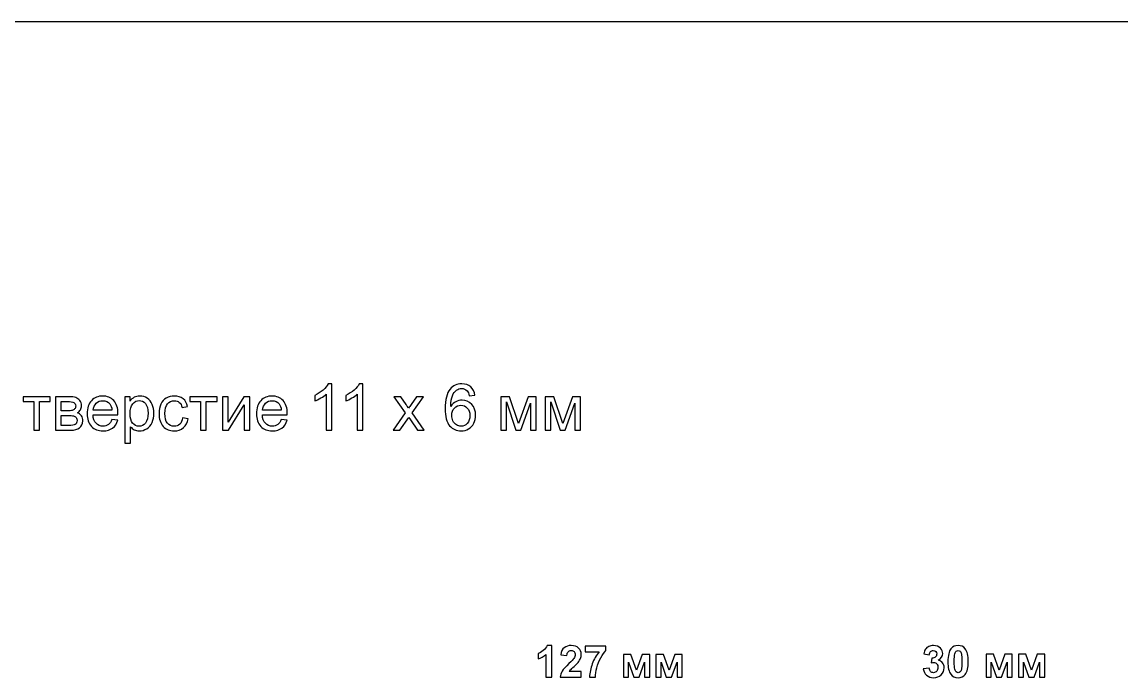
# Model space of a CAD drawing. Header units: centimetres. Extents: x -84 to 84, y -59 to 59.
# Drawn here: x -60.94 to -37.98, y 45.75 to 59.45 of the extents above; entities that cross this region are included whole.
import ezdxf

# ---------------------------------------------------------------- set-up
doc = ezdxf.new("R2010")
doc.units = ezdxf.units.CM
doc.header["$MEASUREMENT"] = 0
doc.layers.add('layer 1', color=7, linetype='Continuous')

msp = doc.modelspace()

# ---------------------------------------------------------------- linework, layer by layer
at = {"layer": 'layer 1', "color": 250}
msp.add_lwpolyline([(-84.1, -59.44999), (84.1, -59.44999), (84.1, 59.44999), (-84.1, 59.44999), (-84.1, -59.44999)], close=True, dxfattribs=at)
for points, knots in [([(-54.46978, 50.92413), (-54.46978, 50.92413), (-54.58821, 50.92413), (-54.58821, 50.92413), (-54.58821, 50.92413), (-54.58821, 50.92413), (-54.58821, 51.67822), (-54.58821, 51.67822), (-54.58821, 51.67822), (-54.61669, 51.65086), (-54.65415, 51.62372), (-54.70035, 51.59658), (-54.70035, 51.59658), (-54.74656, 51.56944), (-54.78828, 51.54903), (-54.82506, 51.53557), (-54.82506, 51.53557), (-54.82506, 51.53557), (-54.82506, 51.64996), (-54.82506, 51.64996), (-54.82506, 51.64996), (-54.7589, 51.68091), (-54.70103, 51.71859), (-54.65146, 51.76301), (-54.65146, 51.76301), (-54.60189, 51.80719), (-54.56667, 51.85003), (-54.54604, 51.89175), (-54.54604, 51.89175), (-54.54604, 51.89175), (-54.46978, 51.89175), (-54.46978, 51.89175), (-54.46978, 51.89175), (-54.46978, 51.89175), (-54.46978, 50.92413), (-54.46978, 50.92413)], [0, 0, 0, 0, 0.1, 0.1, 0.1, 0.1, 0.2, 0.2, 0.2, 0.2, 0.3, 0.3, 0.3, 0.3, 0.4, 0.4, 0.4, 0.4, 0.5, 0.5, 0.5, 0.5, 0.6, 0.6, 0.6, 0.6, 0.7, 0.7, 0.7, 0.7, 0.8, 0.8, 0.8, 0.8, 1, 1, 1, 1]), ([(-53.82111, 50.92413), (-53.82111, 50.92413), (-53.93954, 50.92413), (-53.93954, 50.92413), (-53.93954, 50.92413), (-53.93954, 50.92413), (-53.93954, 51.67822), (-53.93954, 51.67822), (-53.93954, 51.67822), (-53.96802, 51.65086), (-54.00548, 51.62372), (-54.05168, 51.59658), (-54.05168, 51.59658), (-54.09789, 51.56944), (-54.13961, 51.54903), (-54.17639, 51.53557), (-54.17639, 51.53557), (-54.17639, 51.53557), (-54.17639, 51.64996), (-54.17639, 51.64996), (-54.17639, 51.64996), (-54.11023, 51.68091), (-54.05236, 51.71859), (-54.00279, 51.76301), (-54.00279, 51.76301), (-53.95322, 51.80719), (-53.918, 51.85003), (-53.89737, 51.89175), (-53.89737, 51.89175), (-53.89737, 51.89175), (-53.82111, 51.89175), (-53.82111, 51.89175), (-53.82111, 51.89175), (-53.82111, 51.89175), (-53.82111, 50.92413), (-53.82111, 50.92413)], [0, 0, 0, 0, 0.1, 0.1, 0.1, 0.1, 0.2, 0.2, 0.2, 0.2, 0.3, 0.3, 0.3, 0.3, 0.4, 0.4, 0.4, 0.4, 0.5, 0.5, 0.5, 0.5, 0.6, 0.6, 0.6, 0.6, 0.7, 0.7, 0.7, 0.7, 0.8, 0.8, 0.8, 0.8, 1, 1, 1, 1]), ([(-51.48099, 51.6522), (-51.48099, 51.6522), (-51.59807, 51.64278), (-51.59807, 51.64278), (-51.59807, 51.64278), (-51.60862, 51.68921), (-51.62364, 51.72308), (-51.64316, 51.74416), (-51.64316, 51.74416), (-51.67523, 51.77803), (-51.71493, 51.79486), (-51.76204, 51.79486), (-51.76204, 51.79486), (-51.79994, 51.79486), (-51.83359, 51.78431), (-51.86252, 51.76323), (-51.86252, 51.76323), (-51.89976, 51.73609), (-51.92891, 51.69661), (-51.95067, 51.64458), (-51.95067, 51.64458), (-51.9722, 51.59231), (-51.98342, 51.51807), (-51.98432, 51.42185), (-51.98432, 51.42185), (-51.95583, 51.46514), (-51.92084, 51.49744), (-51.87957, 51.5183), (-51.87957, 51.5183), (-51.8383, 51.53938), (-51.79523, 51.54992), (-51.74992, 51.54992), (-51.74992, 51.54992), (-51.67097, 51.54992), (-51.60368, 51.52076), (-51.54806, 51.46267), (-51.54806, 51.46267), (-51.49265, 51.40458), (-51.46484, 51.32966), (-51.46484, 51.23747), (-51.46484, 51.23747), (-51.46484, 51.17691), (-51.47785, 51.12084), (-51.50387, 51.0688), (-51.50387, 51.0688), (-51.53011, 51.01677), (-51.56578, 50.97706), (-51.61153, 50.94948), (-51.61153, 50.94948), (-51.65706, 50.92189), (-51.70888, 50.90798), (-51.76675, 50.90798), (-51.76675, 50.90798), (-51.86521, 50.90798), (-51.94574, 50.94432), (-52.00809, 51.01677), (-52.00809, 51.01677), (-52.07022, 51.08921), (-52.1014, 51.20876), (-52.1014, 51.37519), (-52.1014, 51.37519), (-52.1014, 51.56136), (-52.06686, 51.69684), (-51.998, 51.7814), (-51.998, 51.7814), (-51.93789, 51.85497), (-51.85691, 51.89175), (-51.75486, 51.89175), (-51.75486, 51.89175), (-51.67905, 51.89175), (-51.61669, 51.87044), (-51.56824, 51.82805), (-51.56824, 51.82805), (-51.51979, 51.78566), (-51.49064, 51.72712), (-51.48099, 51.6522)], [0, 0, 0, 0, 0.05, 0.05, 0.05, 0.05, 0.1, 0.1, 0.1, 0.1, 0.15, 0.15, 0.15, 0.15, 0.2, 0.2, 0.2, 0.2, 0.25, 0.25, 0.25, 0.25, 0.3, 0.3, 0.3, 0.3, 0.35, 0.35, 0.35, 0.35, 0.4, 0.4, 0.4, 0.4, 0.45, 0.45, 0.45, 0.45, 0.5, 0.5, 0.5, 0.5, 0.55, 0.55, 0.55, 0.55, 0.6, 0.6, 0.6, 0.6, 0.65, 0.65, 0.65, 0.65, 0.7, 0.7, 0.7, 0.7, 0.75, 0.75, 0.75, 0.75, 0.8, 0.8, 0.8, 0.8, 0.85, 0.85, 0.85, 0.85, 0.9, 0.9, 0.9, 0.9, 1, 1, 1, 1]), ([(-60.92036, 51.6226), (-60.92036, 51.6226), (-60.35513, 51.6226), (-60.35513, 51.6226), (-60.35513, 51.6226), (-60.35513, 51.6226), (-60.35513, 51.52435), (-60.35513, 51.52435), (-60.35513, 51.52435), (-60.35513, 51.52435), (-60.57853, 51.52435), (-60.57853, 51.52435), (-60.57853, 51.52435), (-60.57853, 51.52435), (-60.57853, 50.92413), (-60.57853, 50.92413), (-60.57853, 50.92413), (-60.57853, 50.92413), (-60.69696, 50.92413), (-60.69696, 50.92413), (-60.69696, 50.92413), (-60.69696, 50.92413), (-60.69696, 51.52435), (-60.69696, 51.52435), (-60.69696, 51.52435), (-60.69696, 51.52435), (-60.92036, 51.52435), (-60.92036, 51.52435), (-60.92036, 51.52435), (-60.92036, 51.52435), (-60.92036, 51.6226), (-60.92036, 51.6226)], [0, 0, 0, 0, 0.11111111, 0.11111111, 0.11111111, 0.11111111, 0.22222222, 0.22222222, 0.22222222, 0.22222222, 0.33333333, 0.33333333, 0.33333333, 0.33333333, 0.44444444, 0.44444444, 0.44444444, 0.44444444, 0.55555556, 0.55555556, 0.55555556, 0.55555556, 0.66666667, 0.66666667, 0.66666667, 0.66666667, 0.77777778, 0.77777778, 0.77777778, 0.77777778, 1, 1, 1, 1]), ([(-60.24209, 51.6226), (-60.24209, 51.6226), (-59.96957, 51.6226), (-59.96957, 51.6226), (-59.96957, 51.6226), (-59.90272, 51.6226), (-59.85293, 51.61699), (-59.82018, 51.60577), (-59.82018, 51.60577), (-59.78766, 51.59456), (-59.75962, 51.57415), (-59.7363, 51.54431), (-59.7363, 51.54431), (-59.71274, 51.51426), (-59.70108, 51.4786), (-59.70108, 51.43688), (-59.70108, 51.43688), (-59.70108, 51.40346), (-59.70803, 51.3743), (-59.72172, 51.34962), (-59.72172, 51.34962), (-59.73562, 51.32473), (-59.75626, 51.30387), (-59.78407, 51.28727), (-59.78407, 51.28727), (-59.75132, 51.27628), (-59.72418, 51.25587), (-59.70243, 51.22581), (-59.70243, 51.22581), (-59.68089, 51.19598), (-59.67013, 51.16032), (-59.67013, 51.11927), (-59.67013, 51.11927), (-59.67439, 51.0531), (-59.69816, 51.00398), (-59.74101, 50.97213), (-59.74101, 50.97213), (-59.78385, 50.94006), (-59.8462, 50.92413), (-59.92785, 50.92413), (-59.92785, 50.92413), (-59.92785, 50.92413), (-60.24209, 50.92413), (-60.24209, 50.92413), (-60.24209, 50.92413), (-60.24209, 50.92413), (-60.24209, 51.6226), (-60.24209, 51.6226)], [0, 0, 0, 0, 0.07692308, 0.07692308, 0.07692308, 0.07692308, 0.15384615, 0.15384615, 0.15384615, 0.15384615, 0.23076923, 0.23076923, 0.23076923, 0.23076923, 0.30769231, 0.30769231, 0.30769231, 0.30769231, 0.38461538, 0.38461538, 0.38461538, 0.38461538, 0.46153846, 0.46153846, 0.46153846, 0.46153846, 0.53846154, 0.53846154, 0.53846154, 0.53846154, 0.61538462, 0.61538462, 0.61538462, 0.61538462, 0.69230769, 0.69230769, 0.69230769, 0.69230769, 0.76923077, 0.76923077, 0.76923077, 0.76923077, 0.84615385, 0.84615385, 0.84615385, 0.84615385, 1, 1, 1, 1]), ([(-60.12366, 51.32787), (-60.12366, 51.32787), (-59.99805, 51.32787), (-59.99805, 51.32787), (-59.99805, 51.32787), (-59.94803, 51.32787), (-59.91349, 51.33056), (-59.89487, 51.33572), (-59.89487, 51.33572), (-59.87603, 51.3411), (-59.85921, 51.35164), (-59.84441, 51.36779), (-59.84441, 51.36779), (-59.8296, 51.38372), (-59.8222, 51.40301), (-59.8222, 51.42544), (-59.8222, 51.42544), (-59.8222, 51.46245), (-59.83521, 51.48802), (-59.861, 51.5026), (-59.861, 51.5026), (-59.88702, 51.51717), (-59.93143, 51.52435), (-59.99424, 51.52435), (-59.99424, 51.52435), (-59.99424, 51.52435), (-60.12366, 51.52435), (-60.12366, 51.52435), (-60.12366, 51.52435), (-60.12366, 51.52435), (-60.12366, 51.32787), (-60.12366, 51.32787)], [0, 0, 0, 0, 0.11111111, 0.11111111, 0.11111111, 0.11111111, 0.22222222, 0.22222222, 0.22222222, 0.22222222, 0.33333333, 0.33333333, 0.33333333, 0.33333333, 0.44444444, 0.44444444, 0.44444444, 0.44444444, 0.55555556, 0.55555556, 0.55555556, 0.55555556, 0.66666667, 0.66666667, 0.66666667, 0.66666667, 0.77777778, 0.77777778, 0.77777778, 0.77777778, 1, 1, 1, 1]), ([(-59.06565, 51.15022), (-59.06565, 51.15022), (-58.94318, 51.13407), (-58.94318, 51.13407), (-58.94318, 51.13407), (-58.96225, 51.06297), (-58.99791, 51.00757), (-59.04995, 50.96832), (-59.04995, 50.96832), (-59.10198, 50.92906), (-59.16838, 50.90933), (-59.24935, 50.90933), (-59.24935, 50.90933), (-59.35118, 50.90933), (-59.43193, 50.94073), (-59.49159, 51.00353), (-59.49159, 51.00353), (-59.55125, 51.06611), (-59.58109, 51.15426), (-59.58109, 51.26753), (-59.58109, 51.26753), (-59.58109, 51.38461), (-59.55103, 51.47568), (-59.49069, 51.54028), (-59.49069, 51.54028), (-59.43036, 51.6051), (-59.35208, 51.6374), (-59.25585, 51.6374), (-59.25585, 51.6374), (-59.16277, 51.6374), (-59.08673, 51.60577), (-59.02774, 51.5423), (-59.02774, 51.5423), (-58.96875, 51.47882), (-58.93914, 51.38955), (-58.93914, 51.27448), (-58.93914, 51.27448), (-58.93914, 51.26753), (-58.93937, 51.25699), (-58.93982, 51.24308), (-58.93982, 51.24308), (-58.93982, 51.24308), (-59.45996, 51.24308), (-59.45996, 51.24308), (-59.45996, 51.24308), (-59.45548, 51.1666), (-59.43395, 51.10783), (-59.39492, 51.06723), (-59.39492, 51.06723), (-59.35611, 51.02663), (-59.30744, 51.00622), (-59.24935, 51.00622), (-59.24935, 51.00622), (-59.20606, 51.00622), (-59.16905, 51.01766), (-59.13855, 51.04054), (-59.13855, 51.04054), (-59.10782, 51.06342), (-59.08359, 51.09998), (-59.06565, 51.15022)], [0, 0, 0, 0, 0.0625, 0.0625, 0.0625, 0.0625, 0.125, 0.125, 0.125, 0.125, 0.1875, 0.1875, 0.1875, 0.1875, 0.25, 0.25, 0.25, 0.25, 0.3125, 0.3125, 0.3125, 0.3125, 0.375, 0.375, 0.375, 0.375, 0.4375, 0.4375, 0.4375, 0.4375, 0.5, 0.5, 0.5, 0.5, 0.5625, 0.5625, 0.5625, 0.5625, 0.625, 0.625, 0.625, 0.625, 0.6875, 0.6875, 0.6875, 0.6875, 0.75, 0.75, 0.75, 0.75, 0.8125, 0.8125, 0.8125, 0.8125, 0.875, 0.875, 0.875, 0.875, 1, 1, 1, 1]), ([(-59.45324, 51.33998), (-59.45324, 51.33998), (-59.0643, 51.33998), (-59.0643, 51.33998), (-59.0643, 51.33998), (-59.06946, 51.39875), (-59.08449, 51.44271), (-59.10894, 51.47209), (-59.10894, 51.47209), (-59.1464, 51.51762), (-59.19529, 51.5405), (-59.25518, 51.5405), (-59.25518, 51.5405), (-59.30946, 51.5405), (-59.35499, 51.52233), (-59.392, 51.486), (-59.392, 51.486), (-59.42879, 51.44966), (-59.4492, 51.40099), (-59.45324, 51.33998)], [0, 0, 0, 0, 0.16666667, 0.16666667, 0.16666667, 0.16666667, 0.33333333, 0.33333333, 0.33333333, 0.33333333, 0.5, 0.5, 0.5, 0.5, 0.66666667, 0.66666667, 0.66666667, 0.66666667, 1, 1, 1, 1]), ([(-58.79358, 50.65632), (-58.79358, 50.65632), (-58.79358, 51.6226), (-58.79358, 51.6226), (-58.79358, 51.6226), (-58.79358, 51.6226), (-58.68591, 51.6226), (-58.68591, 51.6226), (-58.68591, 51.6226), (-58.68591, 51.6226), (-58.68591, 51.53086), (-58.68591, 51.53086), (-58.68591, 51.53086), (-58.66057, 51.5663), (-58.63186, 51.59299), (-58.59978, 51.61071), (-58.59978, 51.61071), (-58.56793, 51.62843), (-58.52913, 51.6374), (-58.4836, 51.6374), (-58.4836, 51.6374), (-58.42393, 51.6374), (-58.37145, 51.62215), (-58.32592, 51.59142), (-58.32592, 51.59142), (-58.28038, 51.56091), (-58.24607, 51.51762), (-58.22274, 51.462), (-58.22274, 51.462), (-58.19964, 51.40615), (-58.18797, 51.34514), (-58.18797, 51.27852), (-58.18797, 51.27852), (-58.18797, 51.20742), (-58.20076, 51.14327), (-58.22633, 51.08607), (-58.22633, 51.08607), (-58.2519, 51.0291), (-58.28913, 50.98536), (-58.33803, 50.95486), (-58.33803, 50.95486), (-58.3867, 50.92458), (-58.43806, 50.90933), (-58.4919, 50.90933), (-58.4919, 50.90933), (-58.53137, 50.90933), (-58.56681, 50.91763), (-58.59799, 50.93422), (-58.59799, 50.93422), (-58.62939, 50.95082), (-58.65496, 50.97168), (-58.67515, 50.99703), (-58.67515, 50.99703), (-58.67515, 50.99703), (-58.67515, 50.65632), (-58.67515, 50.65632), (-58.67515, 50.65632), (-58.67515, 50.65632), (-58.79358, 50.65632), (-58.79358, 50.65632)], [0, 0, 0, 0, 0.0625, 0.0625, 0.0625, 0.0625, 0.125, 0.125, 0.125, 0.125, 0.1875, 0.1875, 0.1875, 0.1875, 0.25, 0.25, 0.25, 0.25, 0.3125, 0.3125, 0.3125, 0.3125, 0.375, 0.375, 0.375, 0.375, 0.4375, 0.4375, 0.4375, 0.4375, 0.5, 0.5, 0.5, 0.5, 0.5625, 0.5625, 0.5625, 0.5625, 0.625, 0.625, 0.625, 0.625, 0.6875, 0.6875, 0.6875, 0.6875, 0.75, 0.75, 0.75, 0.75, 0.8125, 0.8125, 0.8125, 0.8125, 0.875, 0.875, 0.875, 0.875, 1, 1, 1, 1]), ([(-58.68591, 51.2691), (-58.68591, 51.17961), (-58.66775, 51.11344), (-58.63163, 51.0706), (-58.63163, 51.0706), (-58.5953, 51.02776), (-58.55134, 51.00622), (-58.49975, 51.00622), (-58.49975, 51.00622), (-58.44726, 51.00622), (-58.4024, 51.02843), (-58.36517, 51.07284), (-58.36517, 51.07284), (-58.32771, 51.11725), (-58.30909, 51.18589), (-58.30909, 51.27897), (-58.30909, 51.27897), (-58.30909, 51.36779), (-58.32726, 51.43418), (-58.36382, 51.47837), (-58.36382, 51.47837), (-58.40038, 51.52256), (-58.4439, 51.54454), (-58.49459, 51.54454), (-58.49459, 51.54454), (-58.54483, 51.54454), (-58.58924, 51.52099), (-58.62782, 51.47411), (-58.62782, 51.47411), (-58.66662, 51.42701), (-58.68591, 51.35882), (-58.68591, 51.2691)], [0, 0, 0, 0, 0.11111111, 0.11111111, 0.11111111, 0.11111111, 0.22222222, 0.22222222, 0.22222222, 0.22222222, 0.33333333, 0.33333333, 0.33333333, 0.33333333, 0.44444444, 0.44444444, 0.44444444, 0.44444444, 0.55555556, 0.55555556, 0.55555556, 0.55555556, 0.66666667, 0.66666667, 0.66666667, 0.66666667, 0.77777778, 0.77777778, 0.77777778, 0.77777778, 1, 1, 1, 1]), ([(-57.58888, 51.17983), (-57.58888, 51.17983), (-57.47314, 51.16368), (-57.47314, 51.16368), (-57.47314, 51.16368), (-57.48592, 51.08405), (-57.51822, 51.02192), (-57.57048, 50.97684), (-57.57048, 50.97684), (-57.62274, 50.93176), (-57.68712, 50.90933), (-57.76315, 50.90933), (-57.76315, 50.90933), (-57.85848, 50.90933), (-57.93519, 50.9405), (-57.99306, 51.00286), (-57.99306, 51.00286), (-58.05115, 51.06521), (-58.08009, 51.15448), (-58.08009, 51.27067), (-58.08009, 51.27067), (-58.08009, 51.34604), (-58.06753, 51.41175), (-58.04263, 51.46828), (-58.04263, 51.46828), (-58.01773, 51.52458), (-57.97983, 51.56697), (-57.92869, 51.59501), (-57.92869, 51.59501), (-57.87777, 51.62327), (-57.82237, 51.6374), (-57.76226, 51.6374), (-57.76226, 51.6374), (-57.68667, 51.6374), (-57.62454, 51.61833), (-57.57654, 51.57998), (-57.57654, 51.57998), (-57.52831, 51.54162), (-57.49736, 51.48712), (-57.4839, 51.41669), (-57.4839, 51.41669), (-57.4839, 51.41669), (-57.5983, 51.39919), (-57.5983, 51.39919), (-57.5983, 51.39919), (-57.60929, 51.44607), (-57.62858, 51.48129), (-57.65661, 51.50506), (-57.65661, 51.50506), (-57.68443, 51.52861), (-57.71807, 51.5405), (-57.75755, 51.5405), (-57.75755, 51.5405), (-57.81721, 51.5405), (-57.86566, 51.51919), (-57.90312, 51.47658), (-57.90312, 51.47658), (-57.94035, 51.43374), (-57.95897, 51.36645), (-57.95897, 51.27404), (-57.95897, 51.27404), (-57.95897, 51.18028), (-57.94102, 51.11232), (-57.90514, 51.06992), (-57.90514, 51.06992), (-57.86902, 51.02753), (-57.82215, 51.00622), (-57.7645, 51.00622), (-57.7645, 51.00622), (-57.71785, 51.00622), (-57.67904, 51.02035), (-57.64809, 51.04884), (-57.64809, 51.04884), (-57.61691, 51.0771), (-57.59717, 51.12084), (-57.58888, 51.17983)], [0, 0, 0, 0, 0.05, 0.05, 0.05, 0.05, 0.1, 0.1, 0.1, 0.1, 0.15, 0.15, 0.15, 0.15, 0.2, 0.2, 0.2, 0.2, 0.25, 0.25, 0.25, 0.25, 0.3, 0.3, 0.3, 0.3, 0.35, 0.35, 0.35, 0.35, 0.4, 0.4, 0.4, 0.4, 0.45, 0.45, 0.45, 0.45, 0.5, 0.5, 0.5, 0.5, 0.55, 0.55, 0.55, 0.55, 0.6, 0.6, 0.6, 0.6, 0.65, 0.65, 0.65, 0.65, 0.7, 0.7, 0.7, 0.7, 0.75, 0.75, 0.75, 0.75, 0.8, 0.8, 0.8, 0.8, 0.85, 0.85, 0.85, 0.85, 0.9, 0.9, 0.9, 0.9, 1, 1, 1, 1]), ([(-57.4341, 51.6226), (-57.4341, 51.6226), (-56.86887, 51.6226), (-56.86887, 51.6226), (-56.86887, 51.6226), (-56.86887, 51.6226), (-56.86887, 51.52435), (-56.86887, 51.52435), (-56.86887, 51.52435), (-56.86887, 51.52435), (-57.09227, 51.52435), (-57.09227, 51.52435), (-57.09227, 51.52435), (-57.09227, 51.52435), (-57.09227, 50.92413), (-57.09227, 50.92413), (-57.09227, 50.92413), (-57.09227, 50.92413), (-57.2107, 50.92413), (-57.2107, 50.92413), (-57.2107, 50.92413), (-57.2107, 50.92413), (-57.2107, 51.52435), (-57.2107, 51.52435), (-57.2107, 51.52435), (-57.2107, 51.52435), (-57.4341, 51.52435), (-57.4341, 51.52435), (-57.4341, 51.52435), (-57.4341, 51.52435), (-57.4341, 51.6226), (-57.4341, 51.6226)], [0, 0, 0, 0, 0.11111111, 0.11111111, 0.11111111, 0.11111111, 0.22222222, 0.22222222, 0.22222222, 0.22222222, 0.33333333, 0.33333333, 0.33333333, 0.33333333, 0.44444444, 0.44444444, 0.44444444, 0.44444444, 0.55555556, 0.55555556, 0.55555556, 0.55555556, 0.66666667, 0.66666667, 0.66666667, 0.66666667, 0.77777778, 0.77777778, 0.77777778, 0.77777778, 1, 1, 1, 1]), ([(-56.75583, 51.6226), (-56.75583, 51.6226), (-56.6374, 51.6226), (-56.6374, 51.6226), (-56.6374, 51.6226), (-56.6374, 51.6226), (-56.6374, 51.08989), (-56.6374, 51.08989), (-56.6374, 51.08989), (-56.6374, 51.08989), (-56.30835, 51.6226), (-56.30835, 51.6226), (-56.30835, 51.6226), (-56.30835, 51.6226), (-56.18118, 51.6226), (-56.18118, 51.6226), (-56.18118, 51.6226), (-56.18118, 51.6226), (-56.18118, 50.92413), (-56.18118, 50.92413), (-56.18118, 50.92413), (-56.18118, 50.92413), (-56.29961, 50.92413), (-56.29961, 50.92413), (-56.29961, 50.92413), (-56.29961, 50.92413), (-56.29961, 51.45347), (-56.29961, 51.45347), (-56.29961, 51.45347), (-56.29961, 51.45347), (-56.6282, 50.92413), (-56.6282, 50.92413), (-56.6282, 50.92413), (-56.6282, 50.92413), (-56.75583, 50.92413), (-56.75583, 50.92413), (-56.75583, 50.92413), (-56.75583, 50.92413), (-56.75583, 51.6226), (-56.75583, 51.6226)], [0, 0, 0, 0, 0.09090909, 0.09090909, 0.09090909, 0.09090909, 0.18181818, 0.18181818, 0.18181818, 0.18181818, 0.27272727, 0.27272727, 0.27272727, 0.27272727, 0.36363636, 0.36363636, 0.36363636, 0.36363636, 0.45454545, 0.45454545, 0.45454545, 0.45454545, 0.54545455, 0.54545455, 0.54545455, 0.54545455, 0.63636364, 0.63636364, 0.63636364, 0.63636364, 0.72727273, 0.72727273, 0.72727273, 0.72727273, 0.81818182, 0.81818182, 0.81818182, 0.81818182, 1, 1, 1, 1]), ([(-55.52757, 51.15022), (-55.52757, 51.15022), (-55.4051, 51.13407), (-55.4051, 51.13407), (-55.4051, 51.13407), (-55.42417, 51.06297), (-55.45983, 51.00757), (-55.51187, 50.96832), (-55.51187, 50.96832), (-55.5639, 50.92906), (-55.6303, 50.90933), (-55.71127, 50.90933), (-55.71127, 50.90933), (-55.8131, 50.90933), (-55.89385, 50.94073), (-55.95351, 51.00353), (-55.95351, 51.00353), (-56.01317, 51.06611), (-56.04301, 51.15426), (-56.04301, 51.26753), (-56.04301, 51.26753), (-56.04301, 51.38461), (-56.01295, 51.47568), (-55.95261, 51.54028), (-55.95261, 51.54028), (-55.89228, 51.6051), (-55.814, 51.6374), (-55.71777, 51.6374), (-55.71777, 51.6374), (-55.62469, 51.6374), (-55.54865, 51.60577), (-55.48966, 51.5423), (-55.48966, 51.5423), (-55.43067, 51.47882), (-55.40106, 51.38955), (-55.40106, 51.27448), (-55.40106, 51.27448), (-55.40106, 51.26753), (-55.40129, 51.25699), (-55.40174, 51.24308), (-55.40174, 51.24308), (-55.40174, 51.24308), (-55.92188, 51.24308), (-55.92188, 51.24308), (-55.92188, 51.24308), (-55.9174, 51.1666), (-55.89587, 51.10783), (-55.85684, 51.06723), (-55.85684, 51.06723), (-55.81803, 51.02663), (-55.76936, 51.00622), (-55.71127, 51.00622), (-55.71127, 51.00622), (-55.66798, 51.00622), (-55.63097, 51.01766), (-55.60047, 51.04054), (-55.60047, 51.04054), (-55.56974, 51.06342), (-55.54551, 51.09998), (-55.52757, 51.15022)], [0, 0, 0, 0, 0.0625, 0.0625, 0.0625, 0.0625, 0.125, 0.125, 0.125, 0.125, 0.1875, 0.1875, 0.1875, 0.1875, 0.25, 0.25, 0.25, 0.25, 0.3125, 0.3125, 0.3125, 0.3125, 0.375, 0.375, 0.375, 0.375, 0.4375, 0.4375, 0.4375, 0.4375, 0.5, 0.5, 0.5, 0.5, 0.5625, 0.5625, 0.5625, 0.5625, 0.625, 0.625, 0.625, 0.625, 0.6875, 0.6875, 0.6875, 0.6875, 0.75, 0.75, 0.75, 0.75, 0.8125, 0.8125, 0.8125, 0.8125, 0.875, 0.875, 0.875, 0.875, 1, 1, 1, 1]), ([(-55.91516, 51.33998), (-55.91516, 51.33998), (-55.52622, 51.33998), (-55.52622, 51.33998), (-55.52622, 51.33998), (-55.53138, 51.39875), (-55.54641, 51.44271), (-55.57086, 51.47209), (-55.57086, 51.47209), (-55.60832, 51.51762), (-55.65721, 51.5405), (-55.7171, 51.5405), (-55.7171, 51.5405), (-55.77138, 51.5405), (-55.81691, 51.52233), (-55.85392, 51.486), (-55.85392, 51.486), (-55.89071, 51.44966), (-55.91112, 51.40099), (-55.91516, 51.33998)], [0, 0, 0, 0, 0.16666667, 0.16666667, 0.16666667, 0.16666667, 0.33333333, 0.33333333, 0.33333333, 0.33333333, 0.5, 0.5, 0.5, 0.5, 0.66666667, 0.66666667, 0.66666667, 0.66666667, 1, 1, 1, 1]), ([(-53.19128, 50.92413), (-53.19128, 50.92413), (-52.93625, 51.28592), (-52.93625, 51.28592), (-52.93625, 51.28592), (-52.93625, 51.28592), (-53.17243, 51.6226), (-53.17243, 51.6226), (-53.17243, 51.6226), (-53.17243, 51.6226), (-53.02686, 51.6226), (-53.02686, 51.6226), (-53.02686, 51.6226), (-53.02686, 51.6226), (-52.91651, 51.45774), (-52.91651, 51.45774), (-52.91651, 51.45774), (-52.8961, 51.42678), (-52.87995, 51.40166), (-52.86851, 51.38192), (-52.86851, 51.38192), (-52.84855, 51.40996), (-52.83083, 51.43531), (-52.8149, 51.45796), (-52.8149, 51.45796), (-52.8149, 51.45796), (-52.69872, 51.6226), (-52.69872, 51.6226), (-52.69872, 51.6226), (-52.69872, 51.6226), (-52.55404, 51.6226), (-52.55404, 51.6226), (-52.55404, 51.6226), (-52.55404, 51.6226), (-52.79158, 51.28592), (-52.79158, 51.28592), (-52.79158, 51.28592), (-52.79158, 51.28592), (-52.53857, 50.92413), (-52.53857, 50.92413), (-52.53857, 50.92413), (-52.53857, 50.92413), (-52.68257, 50.92413), (-52.68257, 50.92413), (-52.68257, 50.92413), (-52.68257, 50.92413), (-52.82701, 51.13946), (-52.82701, 51.13946), (-52.82701, 51.13946), (-52.82701, 51.13946), (-52.85999, 51.19127), (-52.85999, 51.19127), (-52.85999, 51.19127), (-52.85999, 51.19127), (-53.0466, 50.92413), (-53.0466, 50.92413), (-53.0466, 50.92413), (-53.0466, 50.92413), (-53.19128, 50.92413), (-53.19128, 50.92413)], [0, 0, 0, 0, 0.0625, 0.0625, 0.0625, 0.0625, 0.125, 0.125, 0.125, 0.125, 0.1875, 0.1875, 0.1875, 0.1875, 0.25, 0.25, 0.25, 0.25, 0.3125, 0.3125, 0.3125, 0.3125, 0.375, 0.375, 0.375, 0.375, 0.4375, 0.4375, 0.4375, 0.4375, 0.5, 0.5, 0.5, 0.5, 0.5625, 0.5625, 0.5625, 0.5625, 0.625, 0.625, 0.625, 0.625, 0.6875, 0.6875, 0.6875, 0.6875, 0.75, 0.75, 0.75, 0.75, 0.8125, 0.8125, 0.8125, 0.8125, 0.875, 0.875, 0.875, 0.875, 1, 1, 1, 1]), ([(-51.96548, 51.23635), (-51.96548, 51.19553), (-51.95673, 51.1565), (-51.93946, 51.11927), (-51.93946, 51.11927), (-51.92219, 51.08204), (-51.89796, 51.05377), (-51.86723, 51.03426), (-51.86723, 51.03426), (-51.83628, 51.01475), (-51.80353, 51.00488), (-51.76877, 51.00488), (-51.76877, 51.00488), (-51.7183, 51.00488), (-51.67523, 51.02506), (-51.63957, 51.06544), (-51.63957, 51.06544), (-51.60391, 51.10581), (-51.58596, 51.16054), (-51.58596, 51.22985), (-51.58596, 51.22985), (-51.58596, 51.29647), (-51.60368, 51.34895), (-51.6389, 51.38731), (-51.6389, 51.38731), (-51.67411, 51.42566), (-51.71897, 51.44495), (-51.77348, 51.44495), (-51.77348, 51.44495), (-51.82686, 51.44495), (-51.87239, 51.42566), (-51.90962, 51.38731), (-51.90962, 51.38731), (-51.94686, 51.34895), (-51.96548, 51.29871), (-51.96548, 51.23635)], [0, 0, 0, 0, 0.1, 0.1, 0.1, 0.1, 0.2, 0.2, 0.2, 0.2, 0.3, 0.3, 0.3, 0.3, 0.4, 0.4, 0.4, 0.4, 0.5, 0.5, 0.5, 0.5, 0.6, 0.6, 0.6, 0.6, 0.7, 0.7, 0.7, 0.7, 0.8, 0.8, 0.8, 0.8, 1, 1, 1, 1]), ([(-50.93729, 51.6226), (-50.93729, 51.6226), (-50.75516, 51.6226), (-50.75516, 51.6226), (-50.75516, 51.6226), (-50.75516, 51.6226), (-50.57056, 51.06364), (-50.57056, 51.06364), (-50.57056, 51.06364), (-50.57056, 51.06364), (-50.36623, 51.6226), (-50.36623, 51.6226), (-50.36623, 51.6226), (-50.36623, 51.6226), (-50.19711, 51.6226), (-50.19711, 51.6226), (-50.19711, 51.6226), (-50.19711, 51.6226), (-50.19711, 50.92413), (-50.19711, 50.92413), (-50.19711, 50.92413), (-50.19711, 50.92413), (-50.31554, 50.92413), (-50.31554, 50.92413), (-50.31554, 50.92413), (-50.31554, 50.92413), (-50.31554, 51.48645), (-50.31554, 51.48645), (-50.31554, 51.48645), (-50.31554, 51.48645), (-50.52122, 50.92413), (-50.52122, 50.92413), (-50.52122, 50.92413), (-50.52122, 50.92413), (-50.62709, 50.92413), (-50.62709, 50.92413), (-50.62709, 50.92413), (-50.62709, 50.92413), (-50.82155, 51.51336), (-50.82155, 51.51336), (-50.82155, 51.51336), (-50.82155, 51.51336), (-50.82155, 50.92413), (-50.82155, 50.92413), (-50.82155, 50.92413), (-50.82155, 50.92413), (-50.93729, 50.92413), (-50.93729, 50.92413), (-50.93729, 50.92413), (-50.93729, 50.92413), (-50.93729, 51.6226), (-50.93729, 51.6226)], [0, 0, 0, 0, 0.07142857, 0.07142857, 0.07142857, 0.07142857, 0.14285714, 0.14285714, 0.14285714, 0.14285714, 0.21428571, 0.21428571, 0.21428571, 0.21428571, 0.28571429, 0.28571429, 0.28571429, 0.28571429, 0.35714286, 0.35714286, 0.35714286, 0.35714286, 0.42857143, 0.42857143, 0.42857143, 0.42857143, 0.5, 0.5, 0.5, 0.5, 0.57142857, 0.57142857, 0.57142857, 0.57142857, 0.64285714, 0.64285714, 0.64285714, 0.64285714, 0.71428571, 0.71428571, 0.71428571, 0.71428571, 0.78571429, 0.78571429, 0.78571429, 0.78571429, 0.85714286, 0.85714286, 0.85714286, 0.85714286, 1, 1, 1, 1]), ([(-50.01206, 51.6226), (-50.01206, 51.6226), (-49.82993, 51.6226), (-49.82993, 51.6226), (-49.82993, 51.6226), (-49.82993, 51.6226), (-49.64533, 51.06364), (-49.64533, 51.06364), (-49.64533, 51.06364), (-49.64533, 51.06364), (-49.441, 51.6226), (-49.441, 51.6226), (-49.441, 51.6226), (-49.441, 51.6226), (-49.27188, 51.6226), (-49.27188, 51.6226), (-49.27188, 51.6226), (-49.27188, 51.6226), (-49.27188, 50.92413), (-49.27188, 50.92413), (-49.27188, 50.92413), (-49.27188, 50.92413), (-49.39031, 50.92413), (-49.39031, 50.92413), (-49.39031, 50.92413), (-49.39031, 50.92413), (-49.39031, 51.48645), (-49.39031, 51.48645), (-49.39031, 51.48645), (-49.39031, 51.48645), (-49.59599, 50.92413), (-49.59599, 50.92413), (-49.59599, 50.92413), (-49.59599, 50.92413), (-49.70186, 50.92413), (-49.70186, 50.92413), (-49.70186, 50.92413), (-49.70186, 50.92413), (-49.89632, 51.51336), (-49.89632, 51.51336), (-49.89632, 51.51336), (-49.89632, 51.51336), (-49.89632, 50.92413), (-49.89632, 50.92413), (-49.89632, 50.92413), (-49.89632, 50.92413), (-50.01206, 50.92413), (-50.01206, 50.92413), (-50.01206, 50.92413), (-50.01206, 50.92413), (-50.01206, 51.6226), (-50.01206, 51.6226)], [0, 0, 0, 0, 0.07142857, 0.07142857, 0.07142857, 0.07142857, 0.14285714, 0.14285714, 0.14285714, 0.14285714, 0.21428571, 0.21428571, 0.21428571, 0.21428571, 0.28571429, 0.28571429, 0.28571429, 0.28571429, 0.35714286, 0.35714286, 0.35714286, 0.35714286, 0.42857143, 0.42857143, 0.42857143, 0.42857143, 0.5, 0.5, 0.5, 0.5, 0.57142857, 0.57142857, 0.57142857, 0.57142857, 0.64285714, 0.64285714, 0.64285714, 0.64285714, 0.71428571, 0.71428571, 0.71428571, 0.71428571, 0.78571429, 0.78571429, 0.78571429, 0.78571429, 0.85714286, 0.85714286, 0.85714286, 0.85714286, 1, 1, 1, 1]), ([(-60.12366, 51.02103), (-60.12366, 51.02103), (-59.96822, 51.02103), (-59.96822, 51.02103), (-59.96822, 51.02103), (-59.90138, 51.02103), (-59.8554, 51.02888), (-59.8305, 51.04435), (-59.8305, 51.04435), (-59.8056, 51.06005), (-59.79259, 51.08675), (-59.79125, 51.1251), (-59.79125, 51.1251), (-59.79125, 51.14731), (-59.79843, 51.16817), (-59.81278, 51.18723), (-59.81278, 51.18723), (-59.82736, 51.2063), (-59.8462, 51.21841), (-59.8693, 51.22334), (-59.8693, 51.22334), (-59.89241, 51.2285), (-59.92964, 51.23097), (-59.98078, 51.23097), (-59.98078, 51.23097), (-59.98078, 51.23097), (-60.12366, 51.23097), (-60.12366, 51.23097), (-60.12366, 51.23097), (-60.12366, 51.23097), (-60.12366, 51.02103), (-60.12366, 51.02103)], [0, 0, 0, 0, 0.11111111, 0.11111111, 0.11111111, 0.11111111, 0.22222222, 0.22222222, 0.22222222, 0.22222222, 0.33333333, 0.33333333, 0.33333333, 0.33333333, 0.44444444, 0.44444444, 0.44444444, 0.44444444, 0.55555556, 0.55555556, 0.55555556, 0.55555556, 0.66666667, 0.66666667, 0.66666667, 0.66666667, 0.77777778, 0.77777778, 0.77777778, 0.77777778, 1, 1, 1, 1])]:
    msp.add_open_spline(points, degree=3, knots=knots, dxfattribs=at)
at = {"layer": 'layer 1', "color": 155}
for points, knots in [([(-49.87159, 45.76577), (-49.87159, 45.76577), (-49.99725, 45.76577), (-49.99725, 45.76577), (-49.99725, 45.76577), (-49.99725, 45.76577), (-49.99725, 46.2412), (-49.99725, 46.2412), (-49.99725, 46.2412), (-50.04311, 46.19809), (-50.09723, 46.16614), (-50.1596, 46.1455), (-50.1596, 46.1455), (-50.1596, 46.1455), (-50.1596, 46.26015), (-50.1596, 46.26015), (-50.1596, 46.26015), (-50.12673, 46.27085), (-50.09111, 46.29118), (-50.05274, 46.3213), (-50.05274, 46.3213), (-50.01422, 46.35126), (-49.98793, 46.38627), (-49.97356, 46.42617), (-49.97356, 46.42617), (-49.97356, 46.42617), (-49.87159, 46.42617), (-49.87159, 46.42617), (-49.87159, 46.42617), (-49.87159, 46.42617), (-49.87159, 45.76577), (-49.87159, 45.76577)], [0, 0, 0, 0, 0.11111111, 0.11111111, 0.11111111, 0.11111111, 0.22222222, 0.22222222, 0.22222222, 0.22222222, 0.33333333, 0.33333333, 0.33333333, 0.33333333, 0.44444444, 0.44444444, 0.44444444, 0.44444444, 0.55555556, 0.55555556, 0.55555556, 0.55555556, 0.66666667, 0.66666667, 0.66666667, 0.66666667, 0.77777778, 0.77777778, 0.77777778, 0.77777778, 1, 1, 1, 1]), ([(-49.25782, 45.88226), (-49.25782, 45.88226), (-49.25782, 45.76577), (-49.25782, 45.76577), (-49.25782, 45.76577), (-49.25782, 45.76577), (-49.699, 45.76577), (-49.699, 45.76577), (-49.699, 45.76577), (-49.69426, 45.8101), (-49.67989, 45.85199), (-49.65604, 45.89158), (-49.65604, 45.89158), (-49.6322, 45.93118), (-49.58496, 45.98376), (-49.51464, 46.04934), (-49.51464, 46.04934), (-49.45792, 46.10224), (-49.42322, 46.13816), (-49.41038, 46.15696), (-49.41038, 46.15696), (-49.39311, 46.18295), (-49.38439, 46.20863), (-49.38439, 46.23416), (-49.38439, 46.23416), (-49.38439, 46.26229), (-49.39188, 46.28385), (-49.40702, 46.29898), (-49.40702, 46.29898), (-49.422, 46.31411), (-49.44279, 46.32161), (-49.46924, 46.32161), (-49.46924, 46.32161), (-49.49553, 46.32161), (-49.51632, 46.31366), (-49.53191, 46.29776), (-49.53191, 46.29776), (-49.54735, 46.28201), (-49.55622, 46.25572), (-49.55866, 46.21888), (-49.55866, 46.21888), (-49.55866, 46.21888), (-49.68432, 46.23141), (-49.68432, 46.23141), (-49.68432, 46.23141), (-49.67683, 46.30081), (-49.65344, 46.35065), (-49.614, 46.38092), (-49.614, 46.38092), (-49.57456, 46.41103), (-49.52534, 46.42617), (-49.46618, 46.42617), (-49.46618, 46.42617), (-49.40136, 46.42617), (-49.35046, 46.40859), (-49.31331, 46.37358), (-49.31331, 46.37358), (-49.27631, 46.33857), (-49.25782, 46.29501), (-49.25782, 46.24288), (-49.25782, 46.24288), (-49.25782, 46.21322), (-49.26317, 46.18509), (-49.27372, 46.15819), (-49.27372, 46.15819), (-49.28426, 46.13144), (-49.30108, 46.10346), (-49.32416, 46.07411), (-49.32416, 46.07411), (-49.3393, 46.05454), (-49.36697, 46.02657), (-49.40671, 45.99003), (-49.40671, 45.99003), (-49.44661, 45.95349), (-49.47183, 45.92934), (-49.48238, 45.91726), (-49.48238, 45.91726), (-49.49308, 45.90534), (-49.50164, 45.89357), (-49.50822, 45.88226), (-49.50822, 45.88226), (-49.50822, 45.88226), (-49.25782, 45.88226), (-49.25782, 45.88226)], [0, 0, 0, 0, 0.04545455, 0.04545455, 0.04545455, 0.04545455, 0.09090909, 0.09090909, 0.09090909, 0.09090909, 0.13636364, 0.13636364, 0.13636364, 0.13636364, 0.18181818, 0.18181818, 0.18181818, 0.18181818, 0.22727273, 0.22727273, 0.22727273, 0.22727273, 0.27272727, 0.27272727, 0.27272727, 0.27272727, 0.31818182, 0.31818182, 0.31818182, 0.31818182, 0.36363636, 0.36363636, 0.36363636, 0.36363636, 0.40909091, 0.40909091, 0.40909091, 0.40909091, 0.45454545, 0.45454545, 0.45454545, 0.45454545, 0.5, 0.5, 0.5, 0.5, 0.54545455, 0.54545455, 0.54545455, 0.54545455, 0.59090909, 0.59090909, 0.59090909, 0.59090909, 0.63636364, 0.63636364, 0.63636364, 0.63636364, 0.68181818, 0.68181818, 0.68181818, 0.68181818, 0.72727273, 0.72727273, 0.72727273, 0.72727273, 0.77272727, 0.77272727, 0.77272727, 0.77272727, 0.81818182, 0.81818182, 0.81818182, 0.81818182, 0.86363636, 0.86363636, 0.86363636, 0.86363636, 0.90909091, 0.90909091, 0.90909091, 0.90909091, 1, 1, 1, 1]), ([(-49.17328, 46.29776), (-49.17328, 46.29776), (-49.17328, 46.41424), (-49.17328, 46.41424), (-49.17328, 46.41424), (-49.17328, 46.41424), (-48.74218, 46.41424), (-48.74218, 46.41424), (-48.74218, 46.41424), (-48.74218, 46.41424), (-48.74218, 46.32252), (-48.74218, 46.32252), (-48.74218, 46.32252), (-48.7778, 46.28752), (-48.81388, 46.23737), (-48.85072, 46.17195), (-48.85072, 46.17195), (-48.88741, 46.10652), (-48.91554, 46.03696), (-48.9348, 45.96328), (-48.9348, 45.96328), (-48.95406, 45.88959), (-48.96354, 45.82371), (-48.96323, 45.76577), (-48.96323, 45.76577), (-48.96323, 45.76577), (-49.08431, 45.76577), (-49.08431, 45.76577), (-49.08431, 45.76577), (-49.08217, 45.85673), (-49.06352, 45.94952), (-49.0282, 46.04415), (-49.0282, 46.04415), (-48.99274, 46.13862), (-48.94565, 46.22331), (-48.88649, 46.29776), (-48.88649, 46.29776), (-48.88649, 46.29776), (-49.17328, 46.29776), (-49.17328, 46.29776)], [0, 0, 0, 0, 0.09090909, 0.09090909, 0.09090909, 0.09090909, 0.18181818, 0.18181818, 0.18181818, 0.18181818, 0.27272727, 0.27272727, 0.27272727, 0.27272727, 0.36363636, 0.36363636, 0.36363636, 0.36363636, 0.45454545, 0.45454545, 0.45454545, 0.45454545, 0.54545455, 0.54545455, 0.54545455, 0.54545455, 0.63636364, 0.63636364, 0.63636364, 0.63636364, 0.72727273, 0.72727273, 0.72727273, 0.72727273, 0.81818182, 0.81818182, 0.81818182, 0.81818182, 1, 1, 1, 1]), ([(-42.11126, 45.94062), (-42.11126, 45.94062), (-41.98927, 45.95545), (-41.98927, 45.95545), (-41.98927, 45.95545), (-41.98544, 45.92426), (-41.97505, 45.90041), (-41.95808, 45.8839), (-41.95808, 45.8839), (-41.94111, 45.86739), (-41.92063, 45.85914), (-41.89663, 45.85914), (-41.89663, 45.85914), (-41.87079, 45.85914), (-41.84908, 45.86908), (-41.83135, 45.8888), (-41.83135, 45.8888), (-41.81377, 45.90852), (-41.8049, 45.93512), (-41.8049, 45.96875), (-41.8049, 45.96875), (-41.8049, 46.00039), (-41.81331, 46.02561), (-41.83028, 46.04411), (-41.83028, 46.04411), (-41.84725, 46.06261), (-41.86789, 46.07193), (-41.89235, 46.07193), (-41.89235, 46.07193), (-41.9084, 46.07193), (-41.92751, 46.06872), (-41.94982, 46.06246), (-41.94982, 46.06246), (-41.94982, 46.06246), (-41.93591, 46.16457), (-41.93591, 46.16457), (-41.93591, 46.16457), (-41.90198, 46.16366), (-41.87614, 46.17115), (-41.85826, 46.18689), (-41.85826, 46.18689), (-41.84037, 46.20249), (-41.8315, 46.22343), (-41.8315, 46.24957), (-41.8315, 46.24957), (-41.8315, 46.27174), (-41.83808, 46.28932), (-41.85122, 46.30262), (-41.85122, 46.30262), (-41.86437, 46.31576), (-41.8818, 46.32234), (-41.90366, 46.32234), (-41.90366, 46.32234), (-41.92521, 46.32234), (-41.94356, 46.31484), (-41.95869, 46.29986), (-41.95869, 46.29986), (-41.97398, 46.28488), (-41.98315, 46.26302), (-41.98651, 46.23428), (-41.98651, 46.23428), (-41.98651, 46.23428), (-42.10208, 46.254), (-42.10208, 46.254), (-42.10208, 46.254), (-42.09398, 46.29405), (-42.0819, 46.326), (-42.06555, 46.35), (-42.06555, 46.35), (-42.04934, 46.37385), (-42.02657, 46.39266), (-41.99752, 46.40641), (-41.99752, 46.40641), (-41.96848, 46.42002), (-41.93576, 46.4269), (-41.89968, 46.4269), (-41.89968, 46.4269), (-41.83792, 46.4269), (-41.78839, 46.40718), (-41.75109, 46.36758), (-41.75109, 46.36758), (-41.72037, 46.33518), (-41.70493, 46.29849), (-41.70493, 46.25767), (-41.70493, 46.25767), (-41.70493, 46.19989), (-41.73642, 46.15357), (-41.79955, 46.11917), (-41.79955, 46.11917), (-41.76195, 46.11107), (-41.73199, 46.09303), (-41.70936, 46.0649), (-41.70936, 46.0649), (-41.68689, 46.03677), (-41.67558, 46.00284), (-41.67558, 45.96309), (-41.67558, 45.96309), (-41.67558, 45.90546), (-41.69667, 45.85623), (-41.73871, 45.81557), (-41.73871, 45.81557), (-41.78075, 45.77491), (-41.83303, 45.75458), (-41.89571, 45.75458), (-41.89571, 45.75458), (-41.95502, 45.75458), (-42.00425, 45.7717), (-42.04323, 45.80609), (-42.04323, 45.80609), (-42.08236, 45.84034), (-42.10499, 45.88513), (-42.11126, 45.94062)], [0, 0, 0, 0, 0.03448276, 0.03448276, 0.03448276, 0.03448276, 0.06896552, 0.06896552, 0.06896552, 0.06896552, 0.10344828, 0.10344828, 0.10344828, 0.10344828, 0.13793103, 0.13793103, 0.13793103, 0.13793103, 0.17241379, 0.17241379, 0.17241379, 0.17241379, 0.20689655, 0.20689655, 0.20689655, 0.20689655, 0.24137931, 0.24137931, 0.24137931, 0.24137931, 0.27586207, 0.27586207, 0.27586207, 0.27586207, 0.31034483, 0.31034483, 0.31034483, 0.31034483, 0.34482759, 0.34482759, 0.34482759, 0.34482759, 0.37931034, 0.37931034, 0.37931034, 0.37931034, 0.4137931, 0.4137931, 0.4137931, 0.4137931, 0.44827586, 0.44827586, 0.44827586, 0.44827586, 0.48275862, 0.48275862, 0.48275862, 0.48275862, 0.51724138, 0.51724138, 0.51724138, 0.51724138, 0.55172414, 0.55172414, 0.55172414, 0.55172414, 0.5862069, 0.5862069, 0.5862069, 0.5862069, 0.62068966, 0.62068966, 0.62068966, 0.62068966, 0.65517241, 0.65517241, 0.65517241, 0.65517241, 0.68965517, 0.68965517, 0.68965517, 0.68965517, 0.72413793, 0.72413793, 0.72413793, 0.72413793, 0.75862069, 0.75862069, 0.75862069, 0.75862069, 0.79310345, 0.79310345, 0.79310345, 0.79310345, 0.82758621, 0.82758621, 0.82758621, 0.82758621, 0.86206897, 0.86206897, 0.86206897, 0.86206897, 0.89655172, 0.89655172, 0.89655172, 0.89655172, 0.93103448, 0.93103448, 0.93103448, 0.93103448, 1, 1, 1, 1]), ([(-41.3842, 46.4269), (-41.32061, 46.4269), (-41.27093, 46.40412), (-41.235, 46.35857), (-41.235, 46.35857), (-41.19235, 46.30476), (-41.17095, 46.21533), (-41.17095, 46.09058), (-41.17095, 46.09058), (-41.17095, 45.966), (-41.1925, 45.87641), (-41.23546, 45.82199), (-41.23546, 45.82199), (-41.27108, 45.77705), (-41.32061, 45.75458), (-41.3842, 45.75458), (-41.3842, 45.75458), (-41.4481, 45.75458), (-41.49962, 45.77919), (-41.53875, 45.82841), (-41.53875, 45.82841), (-41.57789, 45.87764), (-41.59746, 45.96554), (-41.59746, 46.09181), (-41.59746, 46.09181), (-41.59746, 46.21578), (-41.5759, 46.30506), (-41.53295, 46.35948), (-41.53295, 46.35948), (-41.49733, 46.40443), (-41.4478, 46.4269), (-41.3842, 46.4269)], [0, 0, 0, 0, 0.11111111, 0.11111111, 0.11111111, 0.11111111, 0.22222222, 0.22222222, 0.22222222, 0.22222222, 0.33333333, 0.33333333, 0.33333333, 0.33333333, 0.44444444, 0.44444444, 0.44444444, 0.44444444, 0.55555556, 0.55555556, 0.55555556, 0.55555556, 0.66666667, 0.66666667, 0.66666667, 0.66666667, 0.77777778, 0.77777778, 0.77777778, 0.77777778, 1, 1, 1, 1]), ([(-48.37713, 46.24181), (-48.37713, 46.24181), (-48.22029, 46.24181), (-48.22029, 46.24181), (-48.22029, 46.24181), (-48.22029, 46.24181), (-48.10334, 45.91008), (-48.10334, 45.91008), (-48.10334, 45.91008), (-48.10334, 45.91008), (-47.98441, 46.24181), (-47.98441, 46.24181), (-47.98441, 46.24181), (-47.98441, 46.24181), (-47.82863, 46.24181), (-47.82863, 46.24181), (-47.82863, 46.24181), (-47.82863, 46.24181), (-47.82863, 45.76577), (-47.82863, 45.76577), (-47.82863, 45.76577), (-47.82863, 45.76577), (-47.93595, 45.76577), (-47.93595, 45.76577), (-47.93595, 45.76577), (-47.93595, 45.76577), (-47.93595, 46.07915), (-47.93595, 46.07915), (-47.93595, 46.07915), (-47.93595, 46.07915), (-48.05121, 45.76577), (-48.05121, 45.76577), (-48.05121, 45.76577), (-48.05121, 45.76577), (-48.15929, 45.76577), (-48.15929, 45.76577), (-48.15929, 45.76577), (-48.15929, 45.76577), (-48.26982, 46.07915), (-48.26982, 46.07915), (-48.26982, 46.07915), (-48.26982, 46.07915), (-48.26982, 45.76577), (-48.26982, 45.76577), (-48.26982, 45.76577), (-48.26982, 45.76577), (-48.37713, 45.76577), (-48.37713, 45.76577), (-48.37713, 45.76577), (-48.37713, 45.76577), (-48.37713, 46.24181), (-48.37713, 46.24181)], [0, 0, 0, 0, 0.07142857, 0.07142857, 0.07142857, 0.07142857, 0.14285714, 0.14285714, 0.14285714, 0.14285714, 0.21428571, 0.21428571, 0.21428571, 0.21428571, 0.28571429, 0.28571429, 0.28571429, 0.28571429, 0.35714286, 0.35714286, 0.35714286, 0.35714286, 0.42857143, 0.42857143, 0.42857143, 0.42857143, 0.5, 0.5, 0.5, 0.5, 0.57142857, 0.57142857, 0.57142857, 0.57142857, 0.64285714, 0.64285714, 0.64285714, 0.64285714, 0.71428571, 0.71428571, 0.71428571, 0.71428571, 0.78571429, 0.78571429, 0.78571429, 0.78571429, 0.85714286, 0.85714286, 0.85714286, 0.85714286, 1, 1, 1, 1]), ([(-47.69869, 46.24181), (-47.69869, 46.24181), (-47.54185, 46.24181), (-47.54185, 46.24181), (-47.54185, 46.24181), (-47.54185, 46.24181), (-47.4249, 45.91008), (-47.4249, 45.91008), (-47.4249, 45.91008), (-47.4249, 45.91008), (-47.30597, 46.24181), (-47.30597, 46.24181), (-47.30597, 46.24181), (-47.30597, 46.24181), (-47.15019, 46.24181), (-47.15019, 46.24181), (-47.15019, 46.24181), (-47.15019, 46.24181), (-47.15019, 45.76577), (-47.15019, 45.76577), (-47.15019, 45.76577), (-47.15019, 45.76577), (-47.25751, 45.76577), (-47.25751, 45.76577), (-47.25751, 45.76577), (-47.25751, 45.76577), (-47.25751, 46.07915), (-47.25751, 46.07915), (-47.25751, 46.07915), (-47.25751, 46.07915), (-47.37277, 45.76577), (-47.37277, 45.76577), (-47.37277, 45.76577), (-47.37277, 45.76577), (-47.48085, 45.76577), (-47.48085, 45.76577), (-47.48085, 45.76577), (-47.48085, 45.76577), (-47.59138, 46.07915), (-47.59138, 46.07915), (-47.59138, 46.07915), (-47.59138, 46.07915), (-47.59138, 45.76577), (-47.59138, 45.76577), (-47.59138, 45.76577), (-47.59138, 45.76577), (-47.69869, 45.76577), (-47.69869, 45.76577), (-47.69869, 45.76577), (-47.69869, 45.76577), (-47.69869, 46.24181), (-47.69869, 46.24181)], [0, 0, 0, 0, 0.07142857, 0.07142857, 0.07142857, 0.07142857, 0.14285714, 0.14285714, 0.14285714, 0.14285714, 0.21428571, 0.21428571, 0.21428571, 0.21428571, 0.28571429, 0.28571429, 0.28571429, 0.28571429, 0.35714286, 0.35714286, 0.35714286, 0.35714286, 0.42857143, 0.42857143, 0.42857143, 0.42857143, 0.5, 0.5, 0.5, 0.5, 0.57142857, 0.57142857, 0.57142857, 0.57142857, 0.64285714, 0.64285714, 0.64285714, 0.64285714, 0.71428571, 0.71428571, 0.71428571, 0.71428571, 0.78571429, 0.78571429, 0.78571429, 0.78571429, 0.85714286, 0.85714286, 0.85714286, 0.85714286, 1, 1, 1, 1]), ([(-41.3842, 46.32234), (-41.39918, 46.32234), (-41.41264, 46.31744), (-41.42426, 46.30766), (-41.42426, 46.30766), (-41.43603, 46.29803), (-41.4452, 46.2806), (-41.45162, 46.25538), (-41.45162, 46.25538), (-41.46018, 46.22282), (-41.46446, 46.16778), (-41.46446, 46.09058), (-41.46446, 46.09058), (-41.46446, 46.01323), (-41.46064, 45.96019), (-41.45299, 45.93129), (-41.45299, 45.93129), (-41.44535, 45.9024), (-41.43572, 45.88314), (-41.4241, 45.87351), (-41.4241, 45.87351), (-41.41248, 45.86388), (-41.39918, 45.85914), (-41.3842, 45.85914), (-41.3842, 45.85914), (-41.36922, 45.85914), (-41.35577, 45.86403), (-41.344, 45.87381), (-41.344, 45.87381), (-41.33238, 45.88345), (-41.32321, 45.90087), (-41.31679, 45.9261), (-41.31679, 45.9261), (-41.30823, 45.95835), (-41.30395, 46.01323), (-41.30395, 46.09058), (-41.30395, 46.09058), (-41.30395, 46.16778), (-41.30777, 46.22083), (-41.31541, 46.24972), (-41.31541, 46.24972), (-41.32306, 46.27861), (-41.33269, 46.29803), (-41.3443, 46.30766), (-41.3443, 46.30766), (-41.35592, 46.31744), (-41.36922, 46.32234), (-41.3842, 46.32234)], [0, 0, 0, 0, 0.07692308, 0.07692308, 0.07692308, 0.07692308, 0.15384615, 0.15384615, 0.15384615, 0.15384615, 0.23076923, 0.23076923, 0.23076923, 0.23076923, 0.30769231, 0.30769231, 0.30769231, 0.30769231, 0.38461538, 0.38461538, 0.38461538, 0.38461538, 0.46153846, 0.46153846, 0.46153846, 0.46153846, 0.53846154, 0.53846154, 0.53846154, 0.53846154, 0.61538462, 0.61538462, 0.61538462, 0.61538462, 0.69230769, 0.69230769, 0.69230769, 0.69230769, 0.76923077, 0.76923077, 0.76923077, 0.76923077, 0.84615385, 0.84615385, 0.84615385, 0.84615385, 1, 1, 1, 1]), ([(-40.80131, 46.24254), (-40.80131, 46.24254), (-40.64447, 46.24254), (-40.64447, 46.24254), (-40.64447, 46.24254), (-40.64447, 46.24254), (-40.52752, 45.91081), (-40.52752, 45.91081), (-40.52752, 45.91081), (-40.52752, 45.91081), (-40.40859, 46.24254), (-40.40859, 46.24254), (-40.40859, 46.24254), (-40.40859, 46.24254), (-40.25281, 46.24254), (-40.25281, 46.24254), (-40.25281, 46.24254), (-40.25281, 46.24254), (-40.25281, 45.7665), (-40.25281, 45.7665), (-40.25281, 45.7665), (-40.25281, 45.7665), (-40.36013, 45.7665), (-40.36013, 45.7665), (-40.36013, 45.7665), (-40.36013, 45.7665), (-40.36013, 46.07988), (-40.36013, 46.07988), (-40.36013, 46.07988), (-40.36013, 46.07988), (-40.47539, 45.7665), (-40.47539, 45.7665), (-40.47539, 45.7665), (-40.47539, 45.7665), (-40.58347, 45.7665), (-40.58347, 45.7665), (-40.58347, 45.7665), (-40.58347, 45.7665), (-40.694, 46.07988), (-40.694, 46.07988), (-40.694, 46.07988), (-40.694, 46.07988), (-40.694, 45.7665), (-40.694, 45.7665), (-40.694, 45.7665), (-40.694, 45.7665), (-40.80131, 45.7665), (-40.80131, 45.7665), (-40.80131, 45.7665), (-40.80131, 45.7665), (-40.80131, 46.24254), (-40.80131, 46.24254)], [0, 0, 0, 0, 0.07142857, 0.07142857, 0.07142857, 0.07142857, 0.14285714, 0.14285714, 0.14285714, 0.14285714, 0.21428571, 0.21428571, 0.21428571, 0.21428571, 0.28571429, 0.28571429, 0.28571429, 0.28571429, 0.35714286, 0.35714286, 0.35714286, 0.35714286, 0.42857143, 0.42857143, 0.42857143, 0.42857143, 0.5, 0.5, 0.5, 0.5, 0.57142857, 0.57142857, 0.57142857, 0.57142857, 0.64285714, 0.64285714, 0.64285714, 0.64285714, 0.71428571, 0.71428571, 0.71428571, 0.71428571, 0.78571429, 0.78571429, 0.78571429, 0.78571429, 0.85714286, 0.85714286, 0.85714286, 0.85714286, 1, 1, 1, 1]), ([(-40.12287, 46.24254), (-40.12287, 46.24254), (-39.96603, 46.24254), (-39.96603, 46.24254), (-39.96603, 46.24254), (-39.96603, 46.24254), (-39.84908, 45.91081), (-39.84908, 45.91081), (-39.84908, 45.91081), (-39.84908, 45.91081), (-39.73015, 46.24254), (-39.73015, 46.24254), (-39.73015, 46.24254), (-39.73015, 46.24254), (-39.57437, 46.24254), (-39.57437, 46.24254), (-39.57437, 46.24254), (-39.57437, 46.24254), (-39.57437, 45.7665), (-39.57437, 45.7665), (-39.57437, 45.7665), (-39.57437, 45.7665), (-39.68169, 45.7665), (-39.68169, 45.7665), (-39.68169, 45.7665), (-39.68169, 45.7665), (-39.68169, 46.07988), (-39.68169, 46.07988), (-39.68169, 46.07988), (-39.68169, 46.07988), (-39.79695, 45.7665), (-39.79695, 45.7665), (-39.79695, 45.7665), (-39.79695, 45.7665), (-39.90503, 45.7665), (-39.90503, 45.7665), (-39.90503, 45.7665), (-39.90503, 45.7665), (-40.01556, 46.07988), (-40.01556, 46.07988), (-40.01556, 46.07988), (-40.01556, 46.07988), (-40.01556, 45.7665), (-40.01556, 45.7665), (-40.01556, 45.7665), (-40.01556, 45.7665), (-40.12287, 45.7665), (-40.12287, 45.7665), (-40.12287, 45.7665), (-40.12287, 45.7665), (-40.12287, 46.24254), (-40.12287, 46.24254)], [0, 0, 0, 0, 0.07142857, 0.07142857, 0.07142857, 0.07142857, 0.14285714, 0.14285714, 0.14285714, 0.14285714, 0.21428571, 0.21428571, 0.21428571, 0.21428571, 0.28571429, 0.28571429, 0.28571429, 0.28571429, 0.35714286, 0.35714286, 0.35714286, 0.35714286, 0.42857143, 0.42857143, 0.42857143, 0.42857143, 0.5, 0.5, 0.5, 0.5, 0.57142857, 0.57142857, 0.57142857, 0.57142857, 0.64285714, 0.64285714, 0.64285714, 0.64285714, 0.71428571, 0.71428571, 0.71428571, 0.71428571, 0.78571429, 0.78571429, 0.78571429, 0.78571429, 0.85714286, 0.85714286, 0.85714286, 0.85714286, 1, 1, 1, 1])]:
    msp.add_open_spline(points, degree=3, knots=knots, dxfattribs=at)

doc.saveas('drawing.dxf')
